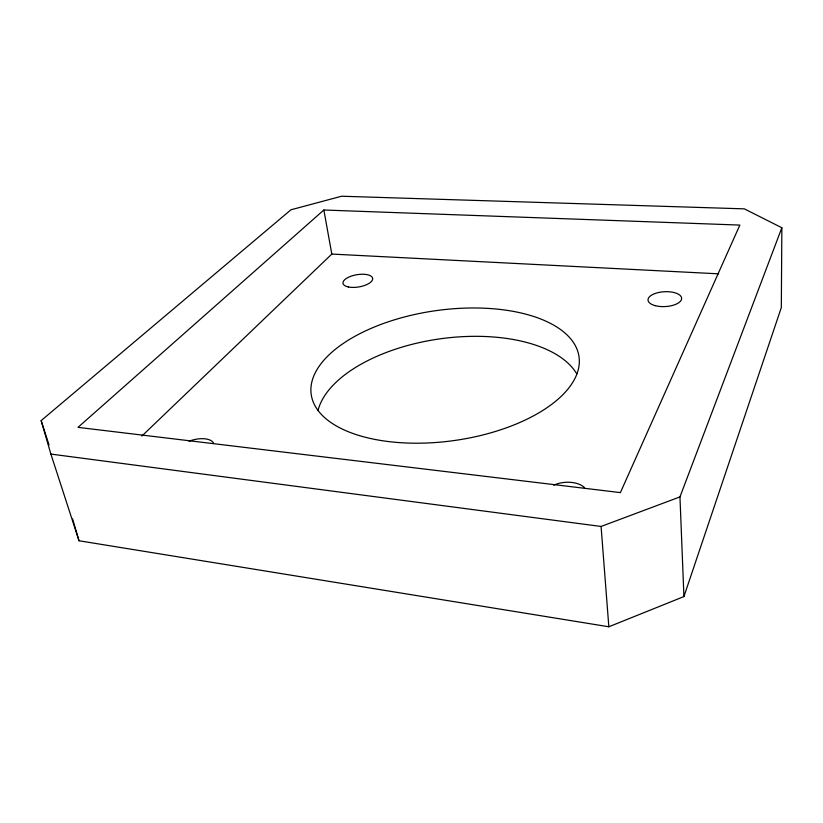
<?xml version="1.0" encoding="UTF-8"?>
<svg xmlns="http://www.w3.org/2000/svg" width="823" height="823" viewBox="0 0 823 823"><rect width="100%" height="100%" fill="white"/><g stroke="black" fill="none" stroke-linecap="round" stroke-linejoin="round"><path stroke-width="1.23" d="M781.85 227.745L781.325 307.565L683.923 596.572L608.835 626.776L79.018 540.762L50.892 454.08L41.15 420.615L290.941 209.793L341.627 196.224L744.331 208.857L781.85 227.745L679.963 496.907L683.923 596.572M141.885 436.036L331.813 254.07L718.602 273.833M323.851 210.009L78 427.363L620.388 492.607L739.846 225.08L323.851 210.009L331.813 254.07M50.892 454.08L601.078 526.453L679.963 496.907M41.15 420.615L49.03 444.945M72.609 519.025L79.018 540.762M601.078 526.453L608.835 626.776M317.997 410.595A133.429 67.558 -8 0 1 439.657 338.891A133.429 67.558 -8 0 1 576.789 373.93M553.745 485.179A21.233 12.252 -4.4 0 1 584.525 487.638M189.002 441.231A19.083 9.392 -14.8 0 1 213.569 443.093M375.514 439.533A135.229 65.583 -8 0 0 579.299 362.655A135.229 65.583 -8 0 0 380.514 324.581A135.229 65.583 -8 0 0 375.514 439.533M655.201 305.652A16.83 7.428 -3 0 0 681.578 299.099A16.83 7.428 -3 0 0 657.711 292.71A16.83 7.428 -3 0 0 655.201 305.652M348.366 286.97A15.04 6.193 -9.5 0 0 372.49 279.851A15.04 6.193 -9.5 0 0 352.625 275.684A15.04 6.193 -9.5 0 0 348.366 286.97"/></g></svg>
